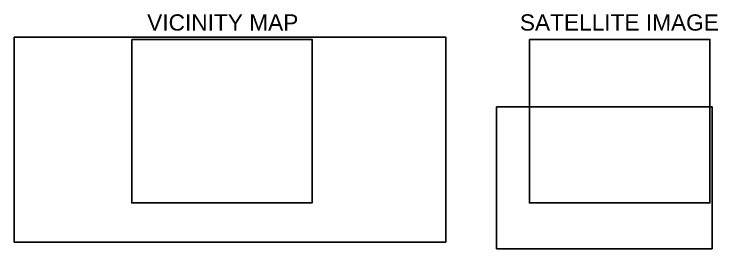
# Model space of a CAD drawing. Header units: feet. Extents: x -13431 to 12907, y 13448 to 29871.
# Drawn here: x 7952 to 12907, y 13764 to 15415 of the extents above; entities that cross this region are included whole.
import ezdxf

# ---------------------------------------------------------------- set-up
doc = ezdxf.new("R2010")
doc.units = ezdxf.units.FT
doc.header["$MEASUREMENT"] = 0
doc.layers.add('LOCKED (NO PRINT)', color=7, linetype='Continuous', plot=False)
doc.styles.add('TITLE BBLOCK TEXT', font='ARIALUNI.TTF')
picture_1 = doc.add_image_def('image1.png', size_in_pixel=(1828, 867))
picture_2 = doc.add_image_def('image2.png', size_in_pixel=(448, 295))

msp = doc.modelspace()

# ---------------------------------------------------------------- linework, layer by layer
at = {"layer": 'LOCKED (NO PRINT)'}
for points in [[(8780.37, 15237.34), (10049.96, 15237.34), (10049.96, 14087.05), (8780.37, 14087.05)], [(11580.02, 15237.34), (12849.61, 15237.34), (12849.61, 14087.05), (11580.02, 14087.05)]]:
    msp.add_lwpolyline(points, close=True, dxfattribs=at)

# ---------------------------------------------------------------- texts
at = {"layer": 'LOCKED (NO PRINT)', "color": 7, "style": 'TITLE BBLOCK TEXT'}
for s, p in [('VICINITY MAP', (8889.1, 15298.94)), ('SATELLITE IMAGE', (11512.36, 15298.94))]:
    msp.add_text(s, height=114.2354, rotation=359.98856, dxfattribs=at).set_placement(p)

# ---------------------------------------------------------------- pictures from other files: only their frames are drawn
at = {"color": 3}
image = msp.add_image(picture_1, insert=(7952.09, 13811.97), size_in_units=(3039.94, 1441.81), dxfattribs=dict(at, fade=30))
image.dxf.flags = 15
image = msp.add_image(picture_2, insert=(11347.15, 13764.02), size_in_units=(1518.42, 999.85), dxfattribs=dict(at, fade=30))
image.dxf.flags = 15

doc.saveas('drawing.dxf')
